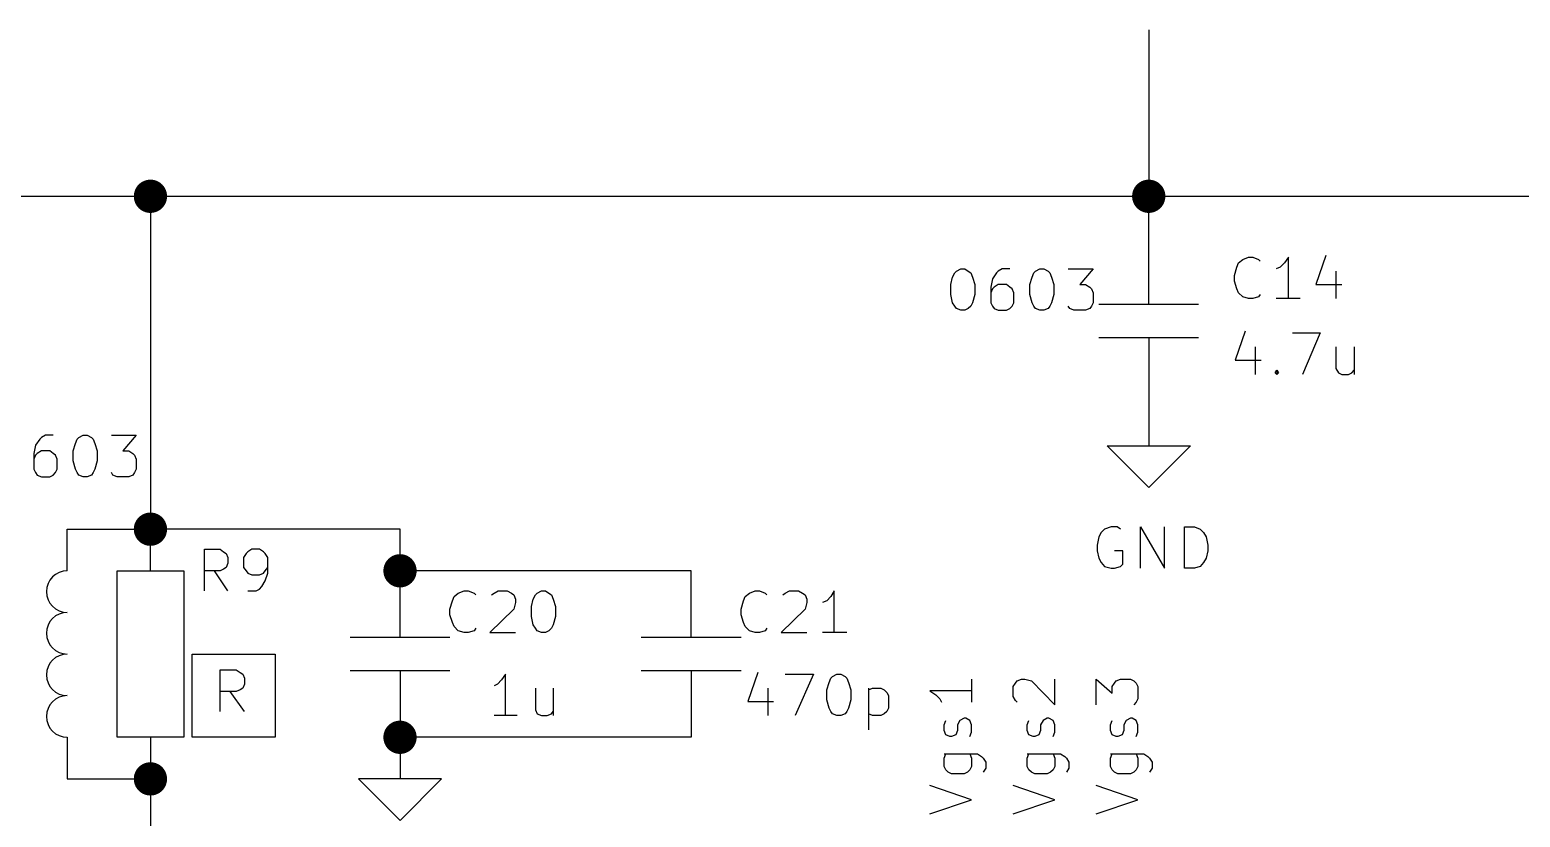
# Model space of a CAD drawing. Extents: x -2.2 to 11.3, y -7.9 to -0.4.
# Drawn here: x 6.655 to 8.447, y -2.696 to -1.75 of the extents above; entities that cross this region are included whole.
import ezdxf

# ---------------------------------------------------------------- set-up
doc = ezdxf.new("R2010")
doc.units = 0
doc.header["$MEASUREMENT"] = 0
doc.linetypes.add('DASHED', pattern=[0.75, 0.5, -0.25])
for name, color, linetype in [('BLACK', 7, 'CONTINUOUS'), ('BLUE3', 171, 'CONTINUOUS'), ('CYAN2', 4, 'CONTINUOUS'), ('GREEN2', 3, 'CONTINUOUS'), ('RED2', 1, 'CONTINUOUS')]:
    doc.layers.add(name, color=color, linetype=linetype)

msp = doc.modelspace()

# ---------------------------------------------------------------- linework, layer by layer
at = {"layer": 'BLACK', "linetype": 'CONTINUOUS'}
for p, q in [((7.787, -2.53), (7.787, -2.558)), ((7.837, -2.539), (7.84, -2.535)), ((7.837, -2.551), (7.837, -2.539)), ((7.84, -2.535), (7.842, -2.532)), ((7.842, -2.532), (7.847, -2.53)), ((7.847, -2.53), (7.851, -2.53)), ((7.851, -2.53), (7.859, -2.532)), ((7.859, -2.532), (7.887, -2.561)), ((7.887, -2.561), (7.887, -2.53)), ((7.937, -2.561), (7.937, -2.53)), ((7.937, -2.53), (7.956, -2.547)), ((7.956, -2.539), (7.959, -2.535)), ((7.956, -2.547), (7.956, -2.539)), ((7.959, -2.535), (7.961, -2.532)), ((7.961, -2.532), (7.966, -2.53)), ((7.966, -2.53), (7.978, -2.53)), ((7.978, -2.53), (7.982, -2.532)), ((7.982, -2.532), (7.985, -2.535)), ((7.985, -2.535), (7.987, -2.539)), ((7.987, -2.539), (7.987, -2.554)), ((7.787, -2.544), (7.737, -2.544)), ((7.737, -2.544), (7.744, -2.549)), ((7.744, -2.549), (7.749, -2.554)), ((7.749, -2.554), (7.751, -2.558)), ((7.84, -2.556), (7.837, -2.551)), ((7.842, -2.558), (7.84, -2.556)), ((7.985, -2.558), (7.982, -2.561)), ((7.987, -2.554), (7.985, -2.558)), ((7.778, -2.577), (7.773, -2.58)), ((7.78, -2.577), (7.778, -2.577)), ((7.785, -2.58), (7.78, -2.577)), ((7.878, -2.577), (7.873, -2.58)), ((7.88, -2.577), (7.878, -2.577)), ((7.885, -2.58), (7.88, -2.577)), ((7.978, -2.577), (7.973, -2.58)), ((7.98, -2.577), (7.978, -2.577)), ((7.985, -2.58), (7.98, -2.577)), ((7.754, -2.585), (7.756, -2.58)), ((7.754, -2.592), (7.754, -2.585)), ((7.756, -2.597), (7.754, -2.592)), ((7.761, -2.599), (7.756, -2.597)), ((7.768, -2.597), (7.763, -2.599)), ((7.77, -2.592), (7.768, -2.597)), ((7.773, -2.58), (7.77, -2.585)), ((7.77, -2.585), (7.77, -2.592)), ((7.787, -2.585), (7.785, -2.58)), ((7.785, -2.599), (7.787, -2.594)), ((7.787, -2.594), (7.787, -2.585)), ((7.854, -2.585), (7.856, -2.58)), ((7.854, -2.592), (7.854, -2.585)), ((7.856, -2.597), (7.854, -2.592)), ((7.861, -2.599), (7.856, -2.597)), ((7.868, -2.597), (7.863, -2.599)), ((7.87, -2.592), (7.868, -2.597)), ((7.873, -2.58), (7.87, -2.585)), ((7.87, -2.585), (7.87, -2.592)), ((7.887, -2.585), (7.885, -2.58)), ((7.885, -2.599), (7.887, -2.594)), ((7.887, -2.594), (7.887, -2.585)), ((7.954, -2.585), (7.956, -2.58)), ((7.954, -2.592), (7.954, -2.585)), ((7.956, -2.597), (7.954, -2.592)), ((7.961, -2.599), (7.956, -2.597)), ((7.968, -2.597), (7.963, -2.599)), ((7.97, -2.592), (7.968, -2.597)), ((7.973, -2.58), (7.97, -2.585)), ((7.97, -2.585), (7.97, -2.592)), ((7.987, -2.585), (7.985, -2.58)), ((7.985, -2.599), (7.987, -2.594)), ((7.987, -2.594), (7.987, -2.585)), ((7.763, -2.599), (7.761, -2.599)), ((7.863, -2.599), (7.861, -2.599)), ((7.963, -2.599), (7.961, -2.599)), ((7.754, -2.62), (7.794, -2.62)), ((7.754, -2.625), (7.756, -2.62)), ((7.754, -2.635), (7.754, -2.625)), ((7.785, -2.62), (7.787, -2.625)), ((7.787, -2.625), (7.787, -2.635)), ((7.794, -2.62), (7.799, -2.623)), ((7.799, -2.623), (7.801, -2.625)), ((7.801, -2.625), (7.804, -2.63)), ((7.804, -2.63), (7.804, -2.637)), ((7.854, -2.62), (7.894, -2.62)), ((7.854, -2.625), (7.856, -2.62)), ((7.854, -2.635), (7.854, -2.625)), ((7.885, -2.62), (7.887, -2.625)), ((7.887, -2.625), (7.887, -2.635)), ((7.894, -2.62), (7.899, -2.623)), ((7.899, -2.623), (7.901, -2.625)), ((7.901, -2.625), (7.904, -2.63)), ((7.904, -2.63), (7.904, -2.637)), ((7.954, -2.62), (7.994, -2.62)), ((7.954, -2.625), (7.956, -2.62)), ((7.954, -2.635), (7.954, -2.625)), ((7.985, -2.62), (7.987, -2.625)), ((7.987, -2.625), (7.987, -2.635)), ((7.994, -2.62), (7.999, -2.623)), ((7.999, -2.623), (8.001, -2.625)), ((8.001, -2.625), (8.004, -2.63)), ((8.004, -2.63), (8.004, -2.637)), ((7.756, -2.639), (7.754, -2.635)), ((7.759, -2.642), (7.756, -2.639)), ((7.763, -2.644), (7.759, -2.642)), ((7.778, -2.644), (7.763, -2.644)), ((7.782, -2.642), (7.778, -2.644)), ((7.785, -2.639), (7.782, -2.642)), ((7.787, -2.635), (7.785, -2.639)), ((7.804, -2.637), (7.801, -2.642)), ((7.856, -2.639), (7.854, -2.635)), ((7.859, -2.642), (7.856, -2.639)), ((7.863, -2.644), (7.859, -2.642)), ((7.878, -2.644), (7.863, -2.644)), ((7.882, -2.642), (7.878, -2.644)), ((7.885, -2.639), (7.882, -2.642)), ((7.887, -2.635), (7.885, -2.639)), ((7.904, -2.637), (7.901, -2.642)), ((7.956, -2.639), (7.954, -2.635)), ((7.959, -2.642), (7.956, -2.639)), ((7.963, -2.644), (7.959, -2.642)), ((7.978, -2.644), (7.963, -2.644)), ((7.982, -2.642), (7.978, -2.644)), ((7.985, -2.639), (7.982, -2.642)), ((7.987, -2.635), (7.985, -2.639)), ((8.004, -2.637), (8.001, -2.642)), ((7.787, -2.675), (7.737, -2.658)), ((7.887, -2.675), (7.837, -2.658)), ((7.987, -2.675), (7.937, -2.658)), ((7.737, -2.692), (7.787, -2.675)), ((7.837, -2.692), (7.887, -2.675)), ((7.937, -2.692), (7.987, -2.675))]:
    msp.add_line(p, q, dxfattribs=at)
at = {"layer": 'BLUE3', "linetype": 'CONTINUOUS'}
for p, q in [((7.764, -2.047), (7.767, -2.042)), ((7.767, -2.042), (7.769, -2.04)), ((7.769, -2.04), (7.774, -2.037)), ((7.774, -2.037), (7.779, -2.037)), ((7.779, -2.037), (7.783, -2.04)), ((7.783, -2.04), (7.786, -2.042)), ((7.786, -2.042), (7.788, -2.047)), ((7.817, -2.042), (7.812, -2.049)), ((7.819, -2.04), (7.817, -2.042)), ((7.824, -2.037), (7.819, -2.04)), ((7.833, -2.037), (7.824, -2.037)), ((7.86, -2.047), (7.862, -2.042)), ((7.862, -2.042), (7.864, -2.04)), ((7.864, -2.04), (7.869, -2.037)), ((7.869, -2.037), (7.874, -2.037)), ((7.874, -2.037), (7.879, -2.04)), ((7.879, -2.04), (7.881, -2.042)), ((7.881, -2.042), (7.883, -2.047)), ((7.903, -2.037), (7.933, -2.037)), ((7.933, -2.037), (7.917, -2.056)), ((7.762, -2.056), (7.764, -2.047)), ((7.762, -2.068), (7.762, -2.056)), ((7.788, -2.047), (7.791, -2.056)), ((7.791, -2.056), (7.791, -2.068)), ((7.812, -2.049), (7.81, -2.059)), ((7.81, -2.059), (7.81, -2.078)), ((7.814, -2.059), (7.812, -2.061)), ((7.819, -2.056), (7.814, -2.059)), ((7.829, -2.056), (7.819, -2.056)), ((7.833, -2.059), (7.829, -2.056)), ((7.836, -2.061), (7.833, -2.059)), ((7.857, -2.056), (7.86, -2.047)), ((7.857, -2.068), (7.857, -2.056)), ((7.883, -2.047), (7.886, -2.056)), ((7.886, -2.056), (7.886, -2.068)), ((7.917, -2.056), (7.924, -2.056)), ((7.924, -2.056), (7.929, -2.059)), ((7.929, -2.059), (7.931, -2.061)), ((7.764, -2.078), (7.762, -2.068)), ((7.767, -2.082), (7.764, -2.078)), ((7.788, -2.078), (7.786, -2.082)), ((7.791, -2.068), (7.788, -2.078)), ((7.812, -2.061), (7.81, -2.066)), ((7.81, -2.078), (7.812, -2.082)), ((7.838, -2.066), (7.836, -2.061)), ((7.836, -2.082), (7.838, -2.078)), ((7.838, -2.078), (7.838, -2.066)), ((7.86, -2.078), (7.857, -2.068)), ((7.862, -2.082), (7.86, -2.078)), ((7.883, -2.078), (7.881, -2.082)), ((7.886, -2.068), (7.883, -2.078)), ((7.931, -2.061), (7.933, -2.066)), ((7.933, -2.078), (7.931, -2.082)), ((7.933, -2.066), (7.933, -2.078)), ((7.769, -2.085), (7.767, -2.082)), ((7.774, -2.087), (7.769, -2.085)), ((7.779, -2.087), (7.774, -2.087)), ((7.783, -2.085), (7.779, -2.087)), ((7.786, -2.082), (7.783, -2.085)), ((7.812, -2.082), (7.814, -2.085)), ((7.814, -2.085), (7.819, -2.087)), ((7.819, -2.087), (7.829, -2.087)), ((7.829, -2.087), (7.833, -2.085)), ((7.833, -2.085), (7.836, -2.082)), ((7.864, -2.085), (7.862, -2.082)), ((7.869, -2.087), (7.864, -2.085)), ((7.874, -2.087), (7.869, -2.087)), ((7.879, -2.085), (7.874, -2.087)), ((7.881, -2.082), (7.879, -2.085)), ((7.905, -2.085), (7.903, -2.082)), ((7.91, -2.087), (7.905, -2.085)), ((7.924, -2.087), (7.91, -2.087)), ((7.929, -2.085), (7.924, -2.087)), ((7.931, -2.082), (7.929, -2.085)), ((6.674, -2.237), (6.669, -2.24)), ((6.683, -2.237), (6.674, -2.237)), ((6.714, -2.24), (6.719, -2.237)), ((6.719, -2.237), (6.724, -2.237)), ((6.724, -2.237), (6.729, -2.24)), ((6.753, -2.237), (6.783, -2.237)), ((6.783, -2.237), (6.767, -2.256)), ((6.662, -2.249), (6.66, -2.259)), ((6.667, -2.242), (6.662, -2.249)), ((6.669, -2.256), (6.664, -2.259)), ((6.669, -2.24), (6.667, -2.242)), ((6.679, -2.256), (6.669, -2.256)), ((6.683, -2.259), (6.679, -2.256)), ((6.707, -2.256), (6.71, -2.247)), ((6.707, -2.268), (6.707, -2.256)), ((6.71, -2.247), (6.712, -2.242)), ((6.712, -2.242), (6.714, -2.24)), ((6.729, -2.24), (6.731, -2.242)), ((6.731, -2.242), (6.733, -2.247)), ((6.733, -2.247), (6.736, -2.256)), ((6.736, -2.256), (6.736, -2.268)), ((6.767, -2.256), (6.774, -2.256)), ((6.774, -2.256), (6.779, -2.259)), ((6.66, -2.259), (6.66, -2.278)), ((6.662, -2.261), (6.66, -2.266)), ((6.664, -2.259), (6.662, -2.261)), ((6.686, -2.261), (6.683, -2.259)), ((6.688, -2.266), (6.686, -2.261)), ((6.688, -2.278), (6.688, -2.266)), ((6.71, -2.278), (6.707, -2.268)), ((6.736, -2.268), (6.733, -2.278)), ((6.779, -2.259), (6.781, -2.261)), ((6.781, -2.261), (6.783, -2.266)), ((6.783, -2.266), (6.783, -2.278)), ((6.66, -2.278), (6.662, -2.282)), ((6.662, -2.282), (6.664, -2.285)), ((6.664, -2.285), (6.669, -2.287)), ((6.669, -2.287), (6.679, -2.287)), ((6.679, -2.287), (6.683, -2.285)), ((6.683, -2.285), (6.686, -2.282)), ((6.686, -2.282), (6.688, -2.278)), ((6.712, -2.282), (6.71, -2.278)), ((6.714, -2.285), (6.712, -2.282)), ((6.719, -2.287), (6.714, -2.285)), ((6.724, -2.287), (6.719, -2.287)), ((6.729, -2.285), (6.724, -2.287)), ((6.731, -2.282), (6.729, -2.285)), ((6.733, -2.278), (6.731, -2.282)), ((6.755, -2.285), (6.753, -2.282)), ((6.76, -2.287), (6.755, -2.285)), ((6.774, -2.287), (6.76, -2.287)), ((6.779, -2.285), (6.774, -2.287)), ((6.781, -2.282), (6.779, -2.285)), ((6.783, -2.278), (6.781, -2.282))]:
    msp.add_line(p, q, dxfattribs=at)
at = {"layer": 'BLUE3', "linetype": 'DASHED'}
for p, q in [((6.85, -2.5), (6.95, -2.5)), ((6.85, -2.6), (6.85, -2.5)), ((6.95, -2.5), (6.95, -2.6)), ((6.95, -2.6), (6.85, -2.6))]:
    msp.add_line(p, q, dxfattribs=at)
at = {"layer": 'CYAN2', "linetype": 'CONTINUOUS'}
for p, q in [((8.113, -2.026), (8.12, -2.023)), ((8.12, -2.023), (8.125, -2.023)), ((8.125, -2.023), (8.132, -2.026)), ((8.168, -2.023), (8.163, -2.03)), ((8.168, -2.073), (8.168, -2.023)), ((8.213, -2.021), (8.201, -2.056)), ((8.103, -2.045), (8.106, -2.035)), ((8.106, -2.035), (8.108, -2.03)), ((8.108, -2.03), (8.113, -2.026)), ((8.132, -2.026), (8.134, -2.028)), ((8.158, -2.035), (8.153, -2.037)), ((8.163, -2.03), (8.158, -2.035)), ((8.225, -2.04), (8.225, -2.073)), ((8.103, -2.052), (8.103, -2.045)), ((8.106, -2.061), (8.103, -2.052)), ((8.201, -2.056), (8.232, -2.056)), ((8.108, -2.066), (8.106, -2.061)), ((8.113, -2.071), (8.108, -2.066)), ((8.12, -2.073), (8.113, -2.071)), ((8.125, -2.073), (8.12, -2.073)), ((8.132, -2.071), (8.125, -2.073)), ((8.134, -2.068), (8.132, -2.071)), ((8.182, -2.073), (8.153, -2.073)), ((8.116, -2.112), (8.104, -2.147)), ((8.128, -2.131), (8.128, -2.164)), ((8.173, -2.114), (8.206, -2.114)), ((8.206, -2.114), (8.185, -2.164)), ((8.225, -2.131), (8.225, -2.157)), ((8.247, -2.131), (8.247, -2.164)), ((8.104, -2.147), (8.135, -2.147)), ((8.152, -2.162), (8.154, -2.159)), ((8.154, -2.164), (8.152, -2.162)), ((8.154, -2.159), (8.156, -2.162)), ((8.154, -2.159), (8.154, -2.164)), ((8.156, -2.162), (8.154, -2.164)), ((8.225, -2.157), (8.228, -2.162)), ((8.228, -2.162), (8.232, -2.164)), ((8.232, -2.164), (8.24, -2.164)), ((8.24, -2.164), (8.244, -2.162)), ((8.244, -2.162), (8.247, -2.159)), ((7.94, -2.359), (7.938, -2.369)), ((7.943, -2.354), (7.94, -2.359)), ((7.947, -2.35), (7.943, -2.354)), ((7.955, -2.347), (7.947, -2.35)), ((7.962, -2.347), (7.955, -2.347)), ((7.966, -2.35), (7.962, -2.347)), ((7.99, -2.397), (7.99, -2.347)), ((7.99, -2.347), (8.019, -2.397)), ((8.019, -2.397), (8.019, -2.347)), ((8.043, -2.397), (8.043, -2.347)), ((8.043, -2.347), (8.055, -2.347)), ((8.055, -2.347), (8.062, -2.35)), ((8.062, -2.35), (8.066, -2.354)), ((8.066, -2.354), (8.069, -2.359)), ((8.069, -2.359), (8.071, -2.369)), ((6.865, -2.424), (6.865, -2.374)), ((6.865, -2.374), (6.884, -2.374)), ((6.884, -2.374), (6.888, -2.377)), ((6.888, -2.377), (6.891, -2.379)), ((6.891, -2.379), (6.893, -2.384)), ((6.915, -2.379), (6.912, -2.384)), ((6.917, -2.377), (6.915, -2.379)), ((6.922, -2.374), (6.917, -2.377)), ((6.931, -2.374), (6.922, -2.374)), ((6.936, -2.377), (6.931, -2.374)), ((6.938, -2.379), (6.936, -2.377)), ((6.941, -2.384), (6.938, -2.379)), ((7.938, -2.369), (7.938, -2.376)), ((7.938, -2.376), (7.94, -2.385)), ((7.969, -2.376), (7.959, -2.376)), ((7.969, -2.392), (7.969, -2.376)), ((8.071, -2.376), (8.069, -2.385)), ((8.071, -2.369), (8.071, -2.376)), ((6.884, -2.4), (6.865, -2.4)), ((6.893, -2.424), (6.877, -2.4)), ((6.888, -2.398), (6.884, -2.4)), ((6.891, -2.396), (6.888, -2.398)), ((6.893, -2.391), (6.891, -2.396)), ((6.893, -2.384), (6.893, -2.391)), ((6.912, -2.384), (6.912, -2.396)), ((6.912, -2.396), (6.915, -2.4)), ((6.915, -2.4), (6.917, -2.403)), ((6.936, -2.403), (6.938, -2.4)), ((6.938, -2.4), (6.941, -2.396)), ((6.941, -2.403), (6.941, -2.384)), ((7.94, -2.385), (7.943, -2.39)), ((7.943, -2.39), (7.947, -2.395)), ((7.947, -2.395), (7.955, -2.397)), ((7.955, -2.397), (7.959, -2.397)), ((7.959, -2.397), (7.966, -2.395)), ((7.966, -2.395), (7.969, -2.392)), ((8.055, -2.397), (8.043, -2.397)), ((8.062, -2.395), (8.055, -2.397)), ((8.066, -2.39), (8.062, -2.395)), ((8.069, -2.385), (8.066, -2.39)), ((6.917, -2.403), (6.922, -2.405)), ((6.922, -2.405), (6.931, -2.405)), ((6.931, -2.405), (6.936, -2.403)), ((6.934, -2.419), (6.938, -2.412)), ((6.938, -2.412), (6.941, -2.403)), ((6.917, -2.424), (6.927, -2.424)), ((6.927, -2.424), (6.931, -2.422)), ((6.931, -2.422), (6.934, -2.419)), ((7.16, -2.446), (7.163, -2.436)), ((7.163, -2.436), (7.165, -2.431)), ((7.165, -2.431), (7.17, -2.427)), ((7.17, -2.427), (7.177, -2.424)), ((7.177, -2.424), (7.182, -2.424)), ((7.182, -2.424), (7.189, -2.427)), ((7.189, -2.427), (7.191, -2.429)), ((7.21, -2.429), (7.213, -2.427)), ((7.213, -2.427), (7.218, -2.424)), ((7.218, -2.424), (7.229, -2.424)), ((7.229, -2.424), (7.234, -2.427)), ((7.234, -2.427), (7.237, -2.429)), ((7.237, -2.429), (7.239, -2.434)), ((7.239, -2.434), (7.239, -2.438)), ((7.258, -2.443), (7.26, -2.434)), ((7.26, -2.434), (7.263, -2.429)), ((7.263, -2.429), (7.265, -2.427)), ((7.265, -2.427), (7.27, -2.424)), ((7.27, -2.424), (7.275, -2.424)), ((7.275, -2.424), (7.279, -2.427)), ((7.279, -2.427), (7.282, -2.429)), ((7.282, -2.429), (7.284, -2.434)), ((7.284, -2.434), (7.287, -2.443)), ((7.51, -2.446), (7.513, -2.436)), ((7.513, -2.436), (7.515, -2.431)), ((7.515, -2.431), (7.52, -2.427)), ((7.52, -2.427), (7.527, -2.424)), ((7.527, -2.424), (7.532, -2.424)), ((7.532, -2.424), (7.539, -2.427)), ((7.539, -2.427), (7.541, -2.429)), ((7.56, -2.429), (7.563, -2.427)), ((7.563, -2.427), (7.568, -2.424)), ((7.568, -2.424), (7.579, -2.424)), ((7.579, -2.424), (7.584, -2.427)), ((7.584, -2.427), (7.587, -2.429)), ((7.587, -2.429), (7.589, -2.434)), ((7.589, -2.434), (7.589, -2.438)), ((7.613, -2.436), (7.608, -2.438)), ((7.618, -2.431), (7.613, -2.436)), ((7.622, -2.424), (7.618, -2.431)), ((7.622, -2.474), (7.622, -2.424)), ((7.16, -2.453), (7.16, -2.446)), ((7.163, -2.462), (7.16, -2.453)), ((7.237, -2.446), (7.208, -2.474)), ((7.239, -2.438), (7.237, -2.446)), ((7.258, -2.455), (7.258, -2.443)), ((7.287, -2.443), (7.287, -2.455)), ((7.51, -2.453), (7.51, -2.446)), ((7.513, -2.462), (7.51, -2.453)), ((7.587, -2.446), (7.558, -2.474)), ((7.589, -2.438), (7.587, -2.446)), ((7.165, -2.467), (7.163, -2.462)), ((7.17, -2.472), (7.165, -2.467)), ((7.177, -2.474), (7.17, -2.472)), ((7.189, -2.472), (7.182, -2.474)), ((7.191, -2.469), (7.189, -2.472)), ((7.26, -2.465), (7.258, -2.455)), ((7.263, -2.469), (7.26, -2.465)), ((7.265, -2.472), (7.263, -2.469)), ((7.27, -2.474), (7.265, -2.472)), ((7.279, -2.472), (7.275, -2.474)), ((7.282, -2.469), (7.279, -2.472)), ((7.284, -2.465), (7.282, -2.469)), ((7.287, -2.455), (7.284, -2.465)), ((7.515, -2.467), (7.513, -2.462)), ((7.52, -2.472), (7.515, -2.467)), ((7.527, -2.474), (7.52, -2.472)), ((7.539, -2.472), (7.532, -2.474)), ((7.541, -2.469), (7.539, -2.472)), ((7.182, -2.474), (7.177, -2.474)), ((7.208, -2.474), (7.239, -2.474)), ((7.275, -2.474), (7.27, -2.474)), ((7.532, -2.474), (7.527, -2.474)), ((7.558, -2.474), (7.589, -2.474)), ((7.637, -2.474), (7.608, -2.474)), ((6.884, -2.569), (6.884, -2.519)), ((6.884, -2.519), (6.903, -2.519)), ((6.903, -2.519), (6.908, -2.522)), ((6.908, -2.522), (6.911, -2.524)), ((6.911, -2.524), (6.913, -2.529)), ((7.227, -2.524), (7.222, -2.531)), ((7.227, -2.574), (7.227, -2.524)), ((7.53, -2.522), (7.518, -2.557)), ((7.563, -2.524), (7.597, -2.524)), ((7.597, -2.524), (7.575, -2.574)), ((7.62, -2.527), (7.625, -2.524)), ((7.625, -2.524), (7.63, -2.524)), ((7.63, -2.524), (7.635, -2.527)), ((6.908, -2.543), (6.903, -2.545)), ((6.911, -2.541), (6.908, -2.543)), ((6.913, -2.536), (6.911, -2.541)), ((6.913, -2.529), (6.913, -2.536)), ((7.217, -2.536), (7.213, -2.538)), ((7.222, -2.531), (7.217, -2.536)), ((7.263, -2.541), (7.263, -2.567)), ((7.284, -2.541), (7.284, -2.574)), ((7.542, -2.541), (7.542, -2.574)), ((7.613, -2.543), (7.616, -2.534)), ((7.613, -2.555), (7.613, -2.543)), ((7.616, -2.534), (7.618, -2.529)), ((7.618, -2.529), (7.62, -2.527)), ((7.635, -2.527), (7.637, -2.529)), ((7.637, -2.529), (7.639, -2.534)), ((7.639, -2.534), (7.642, -2.543)), ((7.642, -2.543), (7.642, -2.555)), ((7.663, -2.541), (7.663, -2.591)), ((7.663, -2.543), (7.668, -2.541)), ((7.668, -2.541), (7.678, -2.541)), ((7.678, -2.541), (7.682, -2.543)), ((7.682, -2.543), (7.685, -2.546)), ((6.903, -2.545), (6.884, -2.545)), ((6.913, -2.569), (6.896, -2.545)), ((7.518, -2.557), (7.549, -2.557)), ((7.616, -2.565), (7.613, -2.555)), ((7.642, -2.555), (7.639, -2.565)), ((7.685, -2.546), (7.687, -2.55)), ((7.687, -2.55), (7.687, -2.565)), ((7.241, -2.574), (7.213, -2.574)), ((7.263, -2.567), (7.265, -2.572)), ((7.265, -2.572), (7.27, -2.574)), ((7.27, -2.574), (7.277, -2.574)), ((7.277, -2.574), (7.282, -2.572)), ((7.282, -2.572), (7.284, -2.569)), ((7.618, -2.569), (7.616, -2.565)), ((7.62, -2.572), (7.618, -2.569)), ((7.625, -2.574), (7.62, -2.572)), ((7.63, -2.574), (7.625, -2.574)), ((7.635, -2.572), (7.63, -2.574)), ((7.637, -2.569), (7.635, -2.572)), ((7.639, -2.565), (7.637, -2.569)), ((7.668, -2.574), (7.663, -2.572)), ((7.678, -2.574), (7.668, -2.574)), ((7.682, -2.572), (7.678, -2.574)), ((7.685, -2.569), (7.682, -2.572)), ((7.687, -2.565), (7.685, -2.569))]:
    msp.add_line(p, q, dxfattribs=at)
at = {"layer": 'GREEN2', "linetype": 'CONTINUOUS'}
for p, q in [((8, -1.75), (8, -1.95)), ((6.3, -1.95), (6.8, -1.95)), ((6.8, -1.95), (6.8, -2.35)), ((6.8, -1.95), (8, -1.95)), ((8, -1.95), (8.7, -1.95)), ((8, -2), (8, -1.95)), ((6.7, -2.35), (6.8, -2.35)), ((7.1, -2.35), (6.8, -2.35)), ((7.1, -2.4), (7.1, -2.35)), ((7.45, -2.4), (7.1, -2.4)), ((7.45, -2.6), (7.1, -2.6)), ((6.7, -2.65), (6.8, -2.65)), ((6.8, -2.65), (6.8, -2.85))]:
    msp.add_line(p, q, dxfattribs=at)
at = {"layer": 'GREEN2', "const_width": 0.02}
for points in [[(6.79, -1.95, 1), (6.81, -1.95, 1)], [(7.99, -1.95, 1), (8.01, -1.95, 1)], [(6.79, -2.35, 1), (6.81, -2.35, 1)], [(7.09, -2.4, 1), (7.11, -2.4, 1)], [(7.09, -2.6, 1), (7.11, -2.6, 1)], [(6.79, -2.65, 1), (6.81, -2.65, 1)]]:
    msp.add_lwpolyline(points, format="xyb", close=True, dxfattribs=at)
at = {"layer": 'RED2', "linetype": 'CONTINUOUS'}
for p, q in [((8, -2.08), (8, -2)), ((8.06, -2.08), (7.94, -2.08)), ((8.06, -2.12), (7.94, -2.12)), ((8, -2.12), (8, -2.2)), ((8, -2.2), (8, -2.25)), ((8, -2.3), (7.95, -2.25)), ((7.95, -2.25), (8, -2.25)), ((8, -2.25), (8.05, -2.25)), ((8.05, -2.25), (8, -2.3)), ((6.7, -2.4), (6.7, -2.35)), ((6.8, -2.4), (6.8, -2.35)), ((6.76, -2.6), (6.76, -2.4)), ((6.76, -2.4), (6.84, -2.4)), ((6.84, -2.4), (6.84, -2.6)), ((7.1, -2.48), (7.1, -2.4)), ((7.45, -2.48), (7.45, -2.4)), ((7.16, -2.48), (7.04, -2.48)), ((7.51, -2.48), (7.39, -2.48)), ((7.16, -2.52), (7.04, -2.52)), ((7.1, -2.52), (7.1, -2.6)), ((7.51, -2.52), (7.39, -2.52)), ((7.45, -2.52), (7.45, -2.6)), ((6.7, -2.6), (6.7, -2.65)), ((6.84, -2.6), (6.76, -2.6)), ((6.8, -2.6), (6.8, -2.65)), ((7.1, -2.6), (7.1, -2.65)), ((7.1, -2.65), (7.05, -2.65)), ((7.05, -2.65), (7.1, -2.7)), ((7.1, -2.7), (7.15, -2.65)), ((7.15, -2.65), (7.1, -2.65))]:
    msp.add_line(p, q, dxfattribs=at)
at = {"layer": 'RED2'}
for centre in [(6.7, -2.425), (6.7, -2.475), (6.7, -2.525), (6.7, -2.575)]:
    msp.add_arc(centre, 0.025, -269.9, -90.1, dxfattribs=at)

doc.saveas('drawing.dxf')
